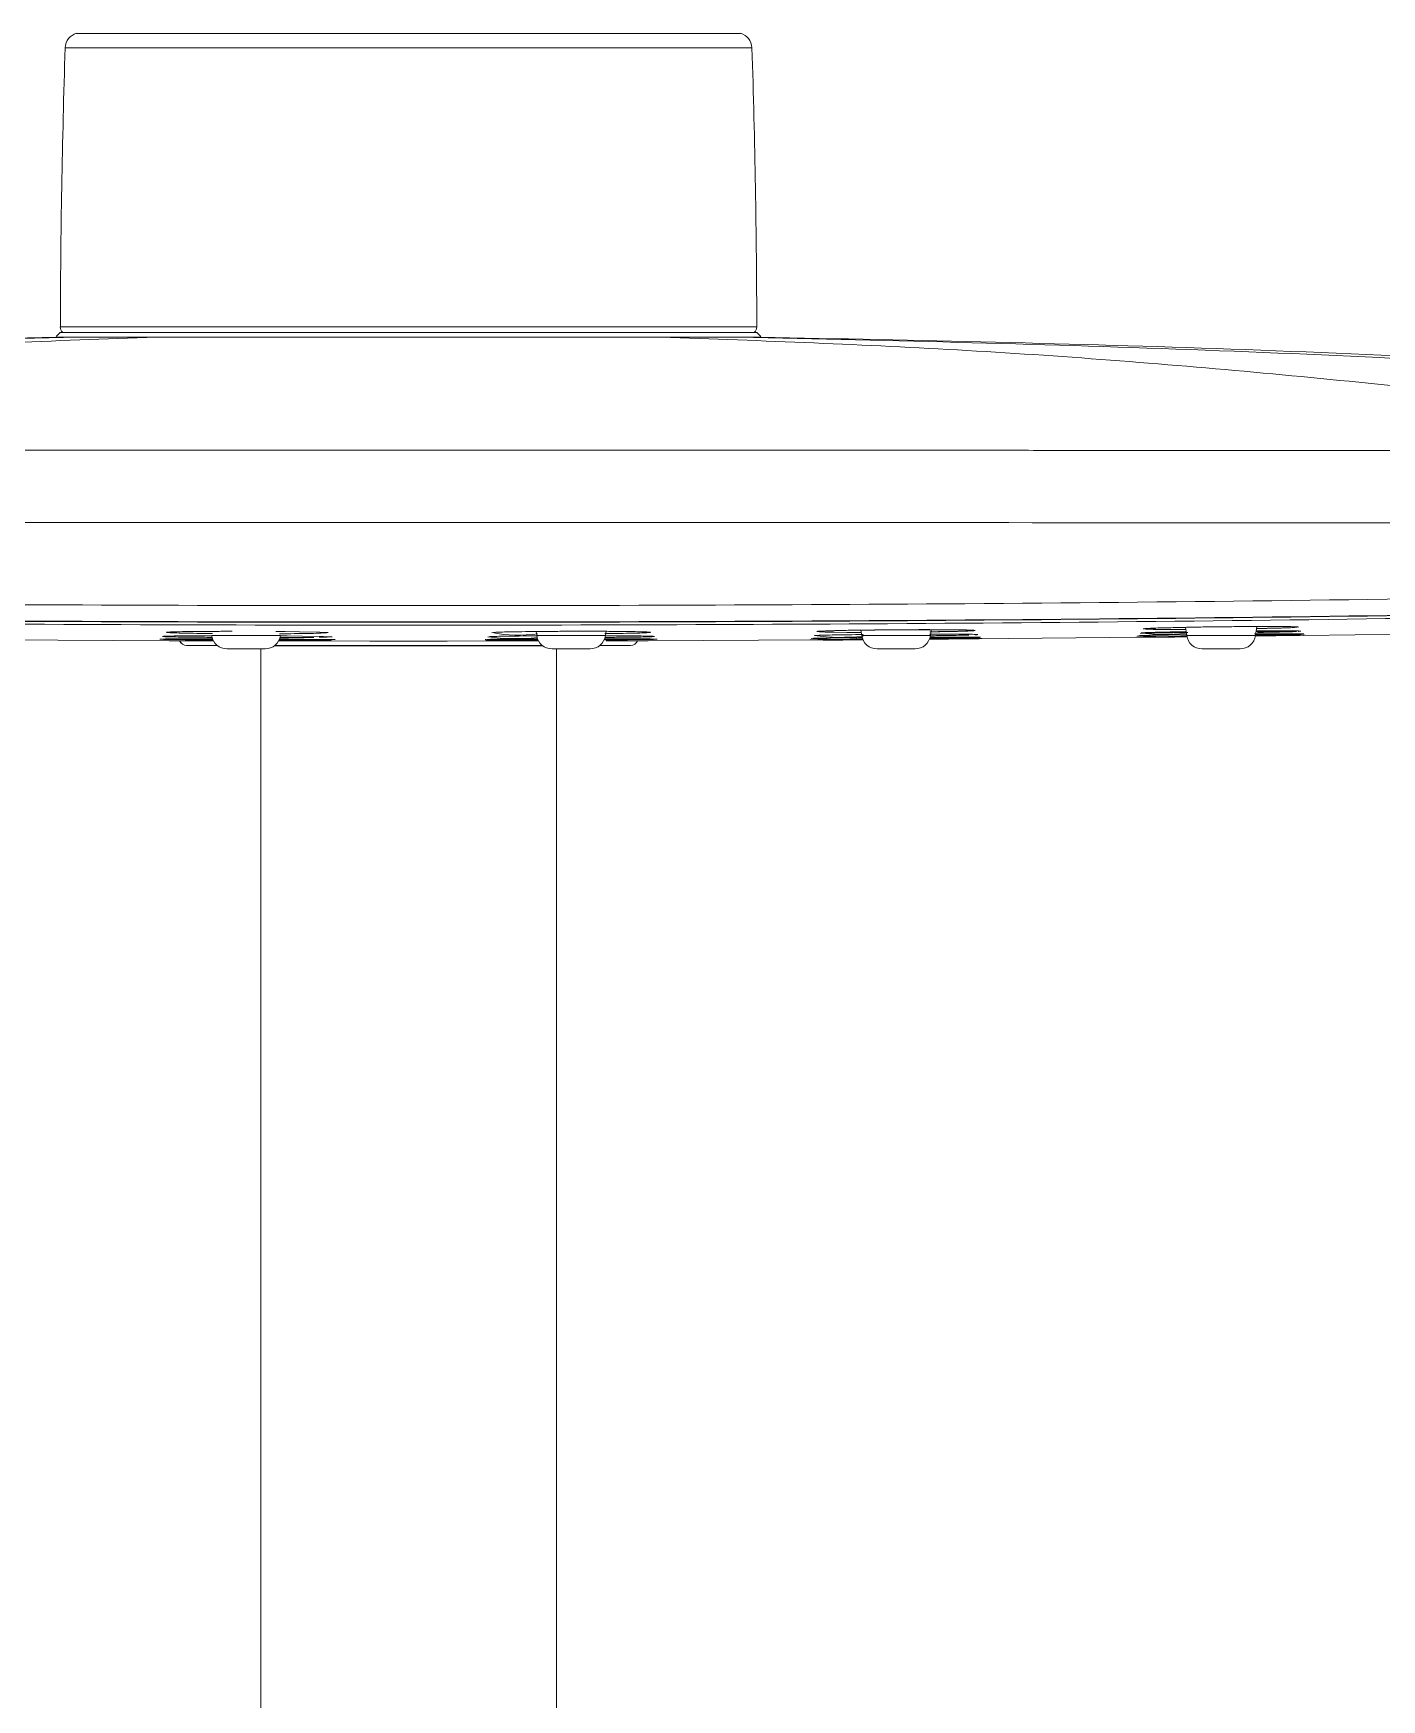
# Model space of a CAD drawing. Extents: x 3627 to 4221, y 1255 to 1675.
# Drawn here: x 3812.33 to 3829.76, y 1604.43 to 1625.95 of the extents above; entities that cross this region are included whole.
import ezdxf

# ---------------------------------------------------------------- set-up
doc = ezdxf.new("R2010")
doc.units = 0
doc.header["$LTSCALE"] = 7
doc.header["$MEASUREMENT"] = 0
doc.layers.get('0').update_dxf_attribs({"color": 2, "linetype": 'CONTINUOUS'})

msp = doc.modelspace()

# ---------------------------------------------------------------- linework, layer by layer
at = {"color": 8, "linetype": 'Continuous', "lineweight": 15}
for p, q in [((3817.181, 1625.952), (3812.891, 1625.952)), ((3821.472, 1625.952), (3817.181, 1625.952)), ((3817.181, 1625.766), (3812.744, 1625.766)), ((3821.618, 1625.766), (3817.181, 1625.766)), ((3812.681, 1622.16), (3817.181, 1622.16)), ((3817.181, 1622.16), (3821.681, 1622.16)), ((3814.086, 1618.105), (3814.086, 1618.106)), ((3814.313, 1618.045), (3814.313, 1618.044)), ((3814.637, 1618.172), (3815.526, 1618.172)), ((3818.837, 1618.172), (3819.725, 1618.172)), ((3820.049, 1618.044), (3820.049, 1618.045)), ((3820.276, 1618.106), (3820.276, 1618.105)), ((3823.037, 1618.172), (3823.925, 1618.172)), ((3827.237, 1618.172), (3828.125, 1618.172))]:
    msp.add_line(p, q, dxfattribs=at)
at = {"color": 7, "linetype": 'Continuous', "lineweight": 15}
for p, q in [((3812.681, 1622.089), (3812.628, 1622.036)), ((3812.681, 1622.089), (3817.181, 1622.089)), ((3817.181, 1622.089), (3821.681, 1622.089)), ((3821.735, 1622.036), (3821.681, 1622.089)), ((3818.83, 1618.225), (3818.837, 1618.172)), ((3819.725, 1618.172), (3819.733, 1618.227)), ((3823.027, 1618.241), (3823.037, 1618.172)), ((3823.925, 1618.172), (3823.936, 1618.248)), ((3826.687, 1618.258), (3826.673, 1618.258)), ((3827.222, 1618.278), (3827.237, 1618.172)), ((3828.125, 1618.172), (3828.142, 1618.289)), ((3811.928, 1618.115), (3814.086, 1618.105)), ((3814.313, 1618.044), (3814.711, 1618.043)), ((3814.835, 1618), (3815.327, 1618)), ((3815.271, 1618), (3815.271, 1548.359)), ((3816.097, 1618.152), (3816.026, 1618.15)), ((3819.035, 1618), (3819.527, 1618)), ((3819.091, 1548.359), (3819.091, 1618)), ((3819.652, 1618.043), (3820.049, 1618.044)), ((3820.276, 1618.105), (3822.419, 1618.115)), ((3822.455, 1618.167), (3822.451, 1618.168)), ((3823.235, 1618), (3823.727, 1618)), ((3824.063, 1618.126), (3826.676, 1618.15)), ((3827.435, 1618), (3827.927, 1618))]:
    msp.add_line(p, q, dxfattribs=at)
at = {"color": 7, "linetype": 'Continuous', "lineweight": 15, "flags": 128}
for points in [[(3815.465, 1618.225), (3815.585, 1618.224), (3815.77, 1618.222), (3816.033, 1618.216), (3816.138, 1618.211), (3816.14, 1618.211), (3816.141, 1618.211), (3816.141, 1618.211), (3816.141, 1618.211), (3816.141, 1618.211), (3816.141, 1618.211), (3816.141, 1618.211), (3816.141, 1618.211), (3816.141, 1618.211), (3816.141, 1618.211), (3816.141, 1618.211), (3816.141, 1618.211), (3816.141, 1618.211), (3816.141, 1618.211), (3816.141, 1618.211), (3816.141, 1618.211), (3816.141, 1618.211), (3816.141, 1618.211), (3816.141, 1618.211), (3816.141, 1618.211), (3816.141, 1618.211), (3816.141, 1618.211), (3816.141, 1618.211), (3816.141, 1618.211), (3816.141, 1618.211), (3816.139, 1618.211), (3816.139, 1618.211), (3816.138, 1618.211), (3816.137, 1618.21), (3816.121, 1618.209), (3816.047, 1618.204)], [(3823.031, 1618.214), (3822.844, 1618.214), (3822.686, 1618.216), (3822.567, 1618.218), (3822.492, 1618.22), (3822.465, 1618.224), (3822.487, 1618.227), (3822.557, 1618.231), (3822.672, 1618.235), (3822.825, 1618.238), (3823.208, 1618.244), (3823.487, 1618.247), (3823.495, 1618.247), (3823.498, 1618.247), (3823.499, 1618.247), (3823.499, 1618.247), (3823.499, 1618.247), (3823.499, 1618.247), (3823.499, 1618.247), (3823.499, 1618.247), (3823.499, 1618.247), (3823.499, 1618.247), (3823.499, 1618.247), (3823.499, 1618.247), (3823.499, 1618.247), (3823.499, 1618.247), (3823.499, 1618.247), (3823.499, 1618.247), (3823.499, 1618.247), (3823.499, 1618.247), (3823.499, 1618.247), (3823.499, 1618.247), (3823.499, 1618.247), (3823.499, 1618.247), (3823.499, 1618.247), (3823.499, 1618.247), (3823.499, 1618.247), (3823.499, 1618.247), (3823.499, 1618.247), (3823.499, 1618.247), (3823.499, 1618.247), (3823.499, 1618.247), (3823.501, 1618.247), (3823.517, 1618.247), (3823.517, 1618.247), (3823.52, 1618.247), (3823.528, 1618.247), (3823.619, 1618.248), (3823.939, 1618.248), (3823.939, 1618.248)], [(3826.687, 1618.257), (3826.68, 1618.258), (3826.702, 1618.262), (3826.77, 1618.266), (3826.882, 1618.27), (3827.033, 1618.274), (3827.215, 1618.278), (3827.626, 1618.285), (3827.906, 1618.288), (3827.915, 1618.288), (3827.917, 1618.288), (3827.919, 1618.288), (3827.919, 1618.288), (3827.919, 1618.288), (3827.919, 1618.288), (3827.919, 1618.288), (3827.919, 1618.288), (3827.919, 1618.288), (3827.919, 1618.288), (3827.919, 1618.288), (3827.919, 1618.288), (3827.919, 1618.288), (3827.919, 1618.288), (3827.919, 1618.288), (3827.919, 1618.288), (3827.919, 1618.288), (3827.919, 1618.288), (3827.919, 1618.288), (3827.919, 1618.288), (3827.919, 1618.288), (3827.919, 1618.288), (3827.919, 1618.288), (3827.919, 1618.288), (3827.919, 1618.288), (3827.919, 1618.288), (3827.919, 1618.288), (3827.919, 1618.288), (3827.92, 1618.288), (3827.934, 1618.288), (3827.972, 1618.289), (3827.997, 1618.289), (3827.997, 1618.289), (3827.999, 1618.289), (3828.004, 1618.289), (3828.025, 1618.289), (3828.306, 1618.289)], [(3828.746, 1618.174), (3830.082, 1618.192), (3831.026, 1618.206)], [(3818.911, 1618.043), (3818.681, 1618.043), (3818.181, 1618.042), (3817.681, 1618.042), (3817.181, 1618.042), (3816.682, 1618.042), (3816.182, 1618.042), (3815.682, 1618.043), (3815.452, 1618.043)], [(3815.503, 1618.104), (3815.684, 1618.103), (3816.183, 1618.103), (3816.682, 1618.102), (3817.181, 1618.102), (3817.681, 1618.102), (3818.18, 1618.103), (3818.679, 1618.103), (3818.86, 1618.104)], [(3815.514, 1618.129), (3815.631, 1618.128), (3815.832, 1618.127), (3816.116, 1618.123), (3816.229, 1618.121), (3816.232, 1618.121), (3816.233, 1618.121), (3816.233, 1618.121), (3816.233, 1618.121), (3816.233, 1618.121), (3816.233, 1618.121), (3816.233, 1618.121), (3816.233, 1618.121), (3816.233, 1618.121), (3816.233, 1618.121), (3816.233, 1618.121), (3816.233, 1618.121), (3816.233, 1618.121), (3816.233, 1618.121), (3816.233, 1618.121), (3816.233, 1618.121), (3816.233, 1618.121), (3816.233, 1618.121), (3816.233, 1618.121), (3816.233, 1618.121), (3816.233, 1618.121), (3816.233, 1618.121), (3816.233, 1618.121), (3816.233, 1618.121), (3816.233, 1618.121), (3816.233, 1618.121), (3816.233, 1618.121), (3816.233, 1618.121), (3816.233, 1618.121), (3816.233, 1618.121), (3816.233, 1618.121), (3816.233, 1618.121), (3816.233, 1618.121), (3816.233, 1618.121), (3816.233, 1618.121), (3816.233, 1618.121), (3816.233, 1618.121), (3816.233, 1618.121), (3816.233, 1618.121), (3816.233, 1618.121), (3816.233, 1618.121), (3816.233, 1618.121), (3816.233, 1618.121), (3816.233, 1618.121), (3816.233, 1618.121), (3816.233, 1618.121), (3816.233, 1618.121), (3816.233, 1618.121), (3816.233, 1618.121), (3816.233, 1618.121), (3816.233, 1618.121), (3816.233, 1618.121), (3816.233, 1618.121), (3816.233, 1618.121), (3816.233, 1618.121), (3816.233, 1618.121), (3816.233, 1618.121), (3816.233, 1618.121), (3816.233, 1618.121), (3816.233, 1618.121), (3816.233, 1618.121), (3816.233, 1618.121), (3816.233, 1618.121), (3816.233, 1618.121), (3816.233, 1618.121), (3816.233, 1618.121), (3816.233, 1618.121), (3816.233, 1618.121), (3816.233, 1618.121), (3816.233, 1618.121), (3816.233, 1618.121), (3816.233, 1618.121), (3816.233, 1618.121), (3816.233, 1618.121), (3816.233, 1618.121), (3816.233, 1618.121), (3816.233, 1618.121), (3816.233, 1618.121), (3816.233, 1618.121), (3816.233, 1618.121), (3816.233, 1618.121), (3816.233, 1618.121), (3816.233, 1618.121), (3816.233, 1618.121), (3816.233, 1618.121), (3816.233, 1618.121), (3816.233, 1618.121), (3816.233, 1618.121), (3816.233, 1618.121), (3816.233, 1618.121), (3816.233, 1618.121), (3816.233, 1618.121), (3816.233, 1618.121), (3816.233, 1618.121), (3816.233, 1618.121), (3816.233, 1618.121), (3816.233, 1618.121), (3816.233, 1618.121), (3816.233, 1618.121), (3816.233, 1618.121), (3816.233, 1618.121), (3816.233, 1618.121), (3816.233, 1618.121), (3816.233, 1618.121), (3816.233, 1618.121), (3816.233, 1618.121), (3816.233, 1618.121), (3816.233, 1618.121), (3816.233, 1618.121), (3816.233, 1618.121), (3816.233, 1618.121), (3816.233, 1618.121), (3816.233, 1618.121), (3816.233, 1618.121), (3816.232, 1618.121), (3816.23, 1618.121), (3816.222, 1618.121), (3816.217, 1618.12), (3816.211, 1618.12), (3816.203, 1618.12), (3816.195, 1618.12), (3816.186, 1618.119), (3816.176, 1618.119), (3816.165, 1618.119), (3816.154, 1618.119), (3816.143, 1618.118), (3816.14, 1618.118), (3816.136, 1618.118), (3816.129, 1618.118)], [(3815.521, 1618.168), (3815.612, 1618.168), (3815.807, 1618.166), (3816.082, 1618.161), (3816.193, 1618.157), (3816.195, 1618.157), (3816.196, 1618.157), (3816.196, 1618.157), (3816.196, 1618.157), (3816.196, 1618.157), (3816.196, 1618.157), (3816.196, 1618.157), (3816.196, 1618.157), (3816.196, 1618.157), (3816.196, 1618.157), (3816.196, 1618.157), (3816.196, 1618.157), (3816.196, 1618.157), (3816.196, 1618.157), (3816.196, 1618.157), (3816.196, 1618.157), (3816.196, 1618.157), (3816.196, 1618.157), (3816.196, 1618.157), (3816.196, 1618.157), (3816.196, 1618.157), (3816.196, 1618.157), (3816.196, 1618.157), (3816.196, 1618.157), (3816.196, 1618.157), (3816.196, 1618.157), (3816.196, 1618.157), (3816.196, 1618.157), (3816.196, 1618.157), (3816.196, 1618.157), (3816.196, 1618.157), (3816.196, 1618.157), (3816.196, 1618.157), (3816.196, 1618.157), (3816.196, 1618.157), (3816.196, 1618.157), (3816.196, 1618.157), (3816.196, 1618.157), (3816.196, 1618.157), (3816.196, 1618.157), (3816.196, 1618.157), (3816.196, 1618.157), (3816.196, 1618.157), (3816.196, 1618.157), (3816.196, 1618.157), (3816.196, 1618.157), (3816.196, 1618.157), (3816.196, 1618.157), (3816.196, 1618.157), (3816.196, 1618.157), (3816.196, 1618.157), (3816.196, 1618.157), (3816.196, 1618.157), (3816.196, 1618.157), (3816.196, 1618.157), (3816.196, 1618.157), (3816.196, 1618.157), (3816.196, 1618.157), (3816.196, 1618.157), (3816.196, 1618.157), (3816.196, 1618.157), (3816.196, 1618.157), (3816.196, 1618.157), (3816.196, 1618.157), (3816.196, 1618.157), (3816.196, 1618.157), (3816.196, 1618.157), (3816.196, 1618.157), (3816.196, 1618.157), (3816.196, 1618.157), (3816.196, 1618.157), (3816.196, 1618.157), (3816.196, 1618.157), (3816.196, 1618.157), (3816.196, 1618.157), (3816.196, 1618.157), (3816.196, 1618.157), (3816.196, 1618.157), (3816.196, 1618.157), (3816.196, 1618.157), (3816.196, 1618.157), (3816.196, 1618.157), (3816.196, 1618.157), (3816.196, 1618.157), (3816.196, 1618.157), (3816.196, 1618.157), (3816.196, 1618.157), (3816.196, 1618.157), (3816.196, 1618.157), (3816.196, 1618.157), (3816.196, 1618.157), (3816.196, 1618.157), (3816.196, 1618.157), (3816.196, 1618.157), (3816.196, 1618.157), (3816.196, 1618.157), (3816.196, 1618.157), (3816.196, 1618.157), (3816.196, 1618.157), (3816.196, 1618.157), (3816.196, 1618.157), (3816.196, 1618.157), (3816.196, 1618.157), (3816.196, 1618.157), (3816.196, 1618.157), (3816.196, 1618.157), (3816.196, 1618.157), (3816.196, 1618.157), (3816.196, 1618.157), (3816.196, 1618.157), (3816.196, 1618.157), (3816.196, 1618.157), (3816.196, 1618.157), (3816.196, 1618.157), (3816.196, 1618.157), (3816.196, 1618.157), (3816.196, 1618.157), (3816.196, 1618.157), (3816.195, 1618.157), (3816.193, 1618.157), (3816.19, 1618.157), (3816.186, 1618.156), (3816.181, 1618.156), (3816.175, 1618.156), (3816.168, 1618.155), (3816.16, 1618.155), (3816.151, 1618.154), (3816.142, 1618.154), (3816.131, 1618.153), (3816.123, 1618.153), (3816.097, 1618.152)], [(3818.854, 1618.115), (3818.797, 1618.115), (3818.415, 1618.116), (3818.222, 1618.117), (3818.217, 1618.117), (3818.215, 1618.117), (3818.214, 1618.117), (3818.214, 1618.117), (3818.214, 1618.117), (3818.214, 1618.117), (3818.214, 1618.117), (3818.214, 1618.117), (3818.214, 1618.117), (3818.214, 1618.117), (3818.214, 1618.117), (3818.214, 1618.117), (3818.214, 1618.117), (3818.214, 1618.117), (3818.214, 1618.117), (3818.214, 1618.117), (3818.214, 1618.117), (3818.214, 1618.117), (3818.214, 1618.117), (3818.214, 1618.117), (3818.214, 1618.117), (3818.214, 1618.117), (3818.214, 1618.117), (3818.214, 1618.117), (3818.214, 1618.117), (3818.214, 1618.117), (3818.214, 1618.117), (3818.214, 1618.117), (3818.214, 1618.117), (3818.214, 1618.117), (3818.214, 1618.117), (3818.214, 1618.117), (3818.214, 1618.117), (3818.214, 1618.117), (3818.214, 1618.117), (3818.214, 1618.117), (3818.214, 1618.117), (3818.214, 1618.117), (3818.214, 1618.117), (3818.214, 1618.117), (3818.214, 1618.117), (3818.214, 1618.117), (3818.214, 1618.117), (3818.214, 1618.117), (3818.214, 1618.117), (3818.214, 1618.117), (3818.214, 1618.117), (3818.214, 1618.117), (3818.214, 1618.117), (3818.214, 1618.117), (3818.214, 1618.117), (3818.214, 1618.117), (3818.214, 1618.117), (3818.214, 1618.117), (3818.214, 1618.117), (3818.214, 1618.117), (3818.214, 1618.117), (3818.214, 1618.117), (3818.214, 1618.117), (3818.214, 1618.117), (3818.214, 1618.117), (3818.214, 1618.117), (3818.214, 1618.117), (3818.214, 1618.117), (3818.214, 1618.117), (3818.214, 1618.117), (3818.214, 1618.117), (3818.214, 1618.117), (3818.214, 1618.117), (3818.214, 1618.117), (3818.214, 1618.117), (3818.214, 1618.117), (3818.214, 1618.117), (3818.214, 1618.117), (3818.214, 1618.117), (3818.214, 1618.117), (3818.214, 1618.117), (3818.214, 1618.117), (3818.214, 1618.117), (3818.214, 1618.117), (3818.214, 1618.117), (3818.214, 1618.117), (3818.214, 1618.117), (3818.214, 1618.117), (3818.214, 1618.117), (3818.214, 1618.117), (3818.214, 1618.117), (3818.214, 1618.117), (3818.214, 1618.117), (3818.214, 1618.117), (3818.214, 1618.117), (3818.214, 1618.117), (3818.214, 1618.117), (3818.214, 1618.117), (3818.214, 1618.117), (3818.214, 1618.117), (3818.214, 1618.117), (3818.214, 1618.117), (3818.214, 1618.117), (3818.214, 1618.117), (3818.214, 1618.117), (3818.214, 1618.117), (3818.214, 1618.117), (3818.214, 1618.117), (3818.214, 1618.117), (3818.214, 1618.117), (3818.214, 1618.117), (3818.214, 1618.117), (3818.214, 1618.117), (3818.214, 1618.117), (3818.214, 1618.117), (3818.214, 1618.117), (3818.214, 1618.117), (3818.214, 1618.117), (3818.213, 1618.117), (3818.211, 1618.118), (3818.205, 1618.118), (3818.201, 1618.118), (3818.197, 1618.118), (3818.192, 1618.119), (3818.188, 1618.119), (3818.184, 1618.119), (3818.18, 1618.119), (3818.176, 1618.12), (3818.173, 1618.12), (3818.172, 1618.12), (3818.171, 1618.12), (3818.171, 1618.121), (3818.171, 1618.121)], [(3826.807, 1618.151), (3826.814, 1618.151), (3827.24, 1618.156)]]:
    msp.add_lwpolyline(points, dxfattribs=at)
at = {"color": 7, "linetype": 'Continuous', "lineweight": 15}
for centre, radius, start, end in [((3812.944, 1625.76), 0.2, 105.4216, 178.142), ((3821.418, 1625.76), 0.2, 1.858, 74.5784), ((3933.165, 1621.86), 120.484, 178.14195, 179.85734), ((3701.198, 1621.86), 120.484, 0.14266, 1.85805), ((3812.781, 1622.16), 0.1, 180, 224.6593), ((3821.581, 1622.16), 0.1, 315.3407, 0), ((3818.596, 1619.928), 1.751, 258.9057, 278.3768), ((3826.946, 1620.734), 2.548, 262.978, 276.1975), ((3814.314, 1618.144), 0.1, 202.8748, 269.8342), ((3814.835, 1618.2), 0.2, 187.9696, 270), ((3815.327, 1618.2), 0.2, 270, 352.0304), ((3817.181, 2518.981), 900.942, 269.88987, 270.11013), ((3818.568, 1620.791), 2.659, 262.1716, 276.012), ((3819.035, 1618.2), 0.2, 187.9696, 270), ((3819.527, 1618.2), 0.2, 270, 352.0304), ((3820.049, 1618.144), 0.1, 270.1658, 337.9008), ((3822.655, 1633.815), 15.701, 268.9485, 271.4501), ((3822.735, 1622.846), 4.723, 265.7544, 273.8221), ((3822.767, 1620.83), 2.681, 262.5768, 276.1609), ((3823.235, 1618.2), 0.2, 187.9696, 270), ((3823.727, 1618.2), 0.2, 270, 352.0304), ((3826.791, 1633.197), 15.047, 269.2028, 271.7253), ((3826.916, 1622.85), 4.692, 266.1274, 273.9663), ((3827.435, 1618.2), 0.2, 187.9696, 270), ((3827.927, 1618.2), 0.2, 270, 352.0304)]:
    msp.add_arc(centre, radius, start, end, dxfattribs=at)
at = {"color": 8, "linetype": 'Continuous', "lineweight": 15}
for centre, radius, start, end in [((3814.314, 1618.145), 0.0999, 203.1482, 269.8385), ((3820.049, 1618.145), 0.1, 270.1685, 336.7524)]:
    msp.add_arc(centre, radius, start, end, dxfattribs=at)
at = {"color": 7, "linetype": 'Continuous', "lineweight": 15}
for points, knots in [([(3812.635, 1622.027), (3810.608, 1621.986), (3806.508, 1621.903), (3800.342, 1621.587), (3794.202, 1621.147), (3790.141, 1620.73), (3788.143, 1620.524)], [0, 0, 0, 0, 0.2477802, 0.5011084, 0.7544755, 1, 1, 1, 1]), ([(3812.91, 1622.028), (3810.903, 1621.982), (3806.888, 1621.89), (3800.871, 1621.572), (3794.861, 1621.135), (3790.864, 1620.725), (3788.865, 1620.52)], [0, 0, 0, 0, 0.25, 0.5, 0.75, 1, 1, 1, 1]), ([(3813.921, 1622.028), (3812.602, 1621.98), (3809.964, 1621.883), (3806.012, 1621.571), (3802.066, 1621.147), (3799.442, 1620.754), (3798.131, 1620.557)], [0, 0, 0, 0, 0.25, 0.5, 0.75, 1, 1, 1, 1]), ([(3812.635, 1622.029), (3812.635, 1622.029), (3812.632, 1622.029), (3812.745, 1622.028), (3812.87, 1622.028), (3812.91, 1622.028)], [0, 0, 0, 0, 0.292936, 0.770288, 1, 1, 1, 1]), ([(3812.91, 1622.028), (3812.998, 1622.028), (3813.165, 1622.028), (3813.509, 1622.028), (3813.783, 1622.028), (3813.921, 1622.028)], [0, 0, 0, 0, 0.353373, 0.673758, 1, 1, 1, 1]), ([(3820.442, 1622.028), (3820.277, 1622.028), (3819.947, 1622.028), (3819.347, 1622.028), (3818.669, 1622.028), (3817.92, 1622.028), (3817.15, 1622.028), (3816.381, 1622.028), (3815.636, 1622.028), (3814.971, 1622.028), (3814.393, 1622.028), (3814.078, 1622.028), (3813.921, 1622.028)], [0, 0, 0, 0, 0.093315, 0.18663, 0.292521, 0.398412, 0.50427, 0.610128, 0.71595, 0.821772, 0.910886, 1, 1, 1, 1]), ([(3820.442, 1622.028), (3821.761, 1621.98), (3824.398, 1621.883), (3828.35, 1621.571), (3832.297, 1621.147), (3834.92, 1620.754), (3836.232, 1620.557)], [0, 0, 0, 0, 0.25, 0.5, 0.75, 1, 1, 1, 1]), ([(3821.452, 1622.028), (3821.365, 1622.028), (3821.198, 1622.028), (3820.854, 1622.028), (3820.58, 1622.028), (3820.442, 1622.028)], [0, 0, 0, 0, 0.353373, 0.673758, 1, 1, 1, 1]), ([(3821.452, 1622.028), (3821.52, 1622.028), (3821.658, 1622.028), (3821.744, 1622.029), (3821.731, 1622.029), (3821.727, 1622.029)], [0, 0, 0, 0, 0.409951, 0.829085, 1, 1, 1, 1]), ([(3845.498, 1620.52), (3843.499, 1620.725), (3839.502, 1621.135), (3833.491, 1621.572), (3827.475, 1621.89), (3823.46, 1621.982), (3821.452, 1622.028)], [0, 0, 0, 0, 0.25, 0.5, 0.75, 1, 1, 1, 1]), ([(3846.22, 1620.524), (3844.222, 1620.73), (3840.161, 1621.147), (3834.02, 1621.587), (3827.854, 1621.903), (3823.755, 1621.986), (3821.727, 1622.027)], [0, 0, 0, 0, 0.245525, 0.498892, 0.75222, 1, 1, 1, 1]), ([(3836.232, 1620.557), (3835.624, 1620.557), (3834.326, 1620.559), (3832.254, 1620.56), (3830.511, 1620.562), (3829.17, 1620.563), (3828.305, 1620.563), (3827.393, 1620.564), (3826.396, 1620.565), (3825.345, 1620.565), (3824.288, 1620.566), (3823.133, 1620.566), (3821.913, 1620.567), (3820.659, 1620.567), (3819.567, 1620.568), (3818.637, 1620.568), (3817.869, 1620.568), (3817.135, 1620.568), (3816.346, 1620.568), (3815.297, 1620.568), (3814.006, 1620.568), (3812.455, 1620.567), (3810.739, 1620.566), (3808.862, 1620.566), (3806.906, 1620.564), (3804.886, 1620.563), (3802.937, 1620.561), (3801.114, 1620.56), (3799.539, 1620.558), (3798.573, 1620.557), (3798.131, 1620.557)], [0, 0, 0, 0, 0.047892, 0.102295, 0.16321, 0.185188, 0.207905, 0.231359, 0.256927, 0.286406, 0.314145, 0.340145, 0.377287, 0.410182, 0.43883, 0.463231, 0.483385, 0.49929, 0.520974, 0.545454, 0.581861, 0.62257, 0.667581, 0.716896, 0.770329, 0.821578, 0.875956, 0.92382, 0.965168, 1, 1, 1, 1]), ([(3836.273, 1619.621), (3833.093, 1619.624), (3826.732, 1619.631), (3817.181, 1619.634), (3807.631, 1619.631), (3801.27, 1619.624), (3798.089, 1619.621)], [0, 0, 0, 0, 0.25, 0.5, 0.75, 1, 1, 1, 1]), ([(3837.019, 1618.765), (3834.374, 1618.716), (3829.086, 1618.618), (3821.149, 1618.556), (3813.213, 1618.556), (3805.276, 1618.619), (3799.989, 1618.716), (3797.344, 1618.765)], [0, 0, 0, 0, 0.2001342, 0.4000874, 0.5999125, 0.7998657, 1, 1, 1, 1]), ([(3837.013, 1618.554), (3834.371, 1618.506), (3829.086, 1618.408), (3821.15, 1618.345), (3813.213, 1618.345), (3805.276, 1618.408), (3799.992, 1618.506), (3797.35, 1618.554)], [0, 0, 0, 0, 0.199978, 0.399971, 0.600025, 0.800016, 1, 1, 1, 1]), ([(3837, 1618.55), (3834.36, 1618.501), (3829.079, 1618.404), (3821.148, 1618.341), (3813.215, 1618.341), (3805.284, 1618.404), (3800.003, 1618.501), (3797.362, 1618.55)], [0, 0, 0, 0, 0.19998, 0.399972, 0.600032, 0.800026, 1, 1, 1, 1]), ([(3797.378, 1618.513), (3800.018, 1618.464), (3805.296, 1618.367), (3813.22, 1618.304), (3821.143, 1618.304), (3829.067, 1618.367), (3834.345, 1618.464), (3836.985, 1618.513)], [0, 0, 0, 0, 0.200089, 0.400044, 0.599956, 0.799911, 1, 1, 1, 1]), ([(3814.648, 1618.198), (3814.61, 1618.198), (3814.503, 1618.199), (3814.354, 1618.202), (3814.209, 1618.205), (3814.109, 1618.208), (3814.055, 1618.212), (3814.05, 1618.215), (3814.096, 1618.219), (3814.191, 1618.222), (3814.328, 1618.224), (3814.502, 1618.226), (3814.697, 1618.227), (3814.837, 1618.227), (3814.902, 1618.228)], [0, 0, 0, 0, 0.04785, 0.135197, 0.222072, 0.309863, 0.397455, 0.484902, 0.572184, 0.659562, 0.747182, 0.835226, 0.923052, 1, 1, 1, 1]), ([(3816.047, 1618.204), (3816.009, 1618.202), (3815.925, 1618.199), (3815.703, 1618.197), (3815.549, 1618.196), (3815.513, 1618.196)], [0, 0, 0, 0, 0.382176, 0.859712, 1, 1, 1, 1]), ([(3815.948, 1618.201), (3815.937, 1618.201), (3815.907, 1618.2), (3815.852, 1618.2), (3815.809, 1618.199), (3815.79, 1618.2), (3815.787, 1618.201), (3815.786, 1618.201), (3815.785, 1618.201), (3815.784, 1618.201), (3815.784, 1618.201), (3815.784, 1618.201), (3815.784, 1618.201), (3815.784, 1618.202)], [0, 0, 0, 0, 0.253258, 0.715946, 0.9476, 0.973401, 0.982031, 0.988177, 0.990539, 0.99264, 0.994696, 0.99697, 1, 1, 1, 1]), ([(3818.277, 1618.212), (3818.283, 1618.213), (3818.303, 1618.216), (3818.477, 1618.22), (3818.686, 1618.223), (3818.888, 1618.225), (3819.107, 1618.227), (3819.335, 1618.228), (3819.56, 1618.228), (3819.773, 1618.227), (3819.962, 1618.225), (3820.116, 1618.223), (3820.23, 1618.22), (3820.299, 1618.217), (3820.316, 1618.213), (3820.283, 1618.21), (3820.204, 1618.206), (3820.079, 1618.203), (3819.916, 1618.2), (3819.785, 1618.199), (3819.719, 1618.198)], [0, 0, 0, 0, 0.046684, 0.1394077, 0.1932608, 0.2471757, 0.3009294, 0.3546676, 0.4084576, 0.4624117, 0.5166265, 0.5706587, 0.624505, 0.6782403, 0.7320091, 0.7859072, 0.8397924, 0.8935214, 0.9472369, 1, 1, 1, 1]), ([(3822.467, 1618.224), (3822.467, 1618.224), (3822.467, 1618.224), (3822.466, 1618.224), (3822.465, 1618.224), (3822.465, 1618.224), (3822.465, 1618.224), (3822.464, 1618.224), (3822.464, 1618.224), (3822.462, 1618.224), (3822.461, 1618.224), (3822.458, 1618.224), (3822.454, 1618.225), (3822.47, 1618.228), (3822.547, 1618.232), (3822.695, 1618.236), (3822.892, 1618.241), (3823.165, 1618.244), (3823.392, 1618.247), (3823.51, 1618.247), (3823.521, 1618.247)], [0, 0, 0, 0, 0.000994, 0.001451, 0.001828, 0.00216, 0.002324, 0.002497, 0.00289, 0.003387, 0.006747, 0.012829, 0.03484, 0.128622, 0.308283, 0.438344, 0.598332, 0.783201, 0.979689, 1, 1, 1, 1]), ([(3823.521, 1618.247), (3823.619, 1618.248), (3823.819, 1618.249), (3824.084, 1618.248), (3824.291, 1618.247), (3824.426, 1618.244), (3824.494, 1618.241), (3824.515, 1618.237), (3824.46, 1618.233), (3824.326, 1618.228), (3824.209, 1618.225), (3824.138, 1618.224), (3824.117, 1618.223)], [0, 0, 0, 0, 0.11778, 0.242615, 0.358231, 0.46343, 0.558661, 0.644119, 0.785927, 0.893147, 0.968951, 1, 1, 1, 1]), ([(3823.939, 1618.248), (3824.03, 1618.248), (3824.234, 1618.248), (3824.393, 1618.244), (3824.475, 1618.241), (3824.492, 1618.237), (3824.46, 1618.234), (3824.379, 1618.23), (3824.254, 1618.226), (3824.1, 1618.223), (3823.976, 1618.221), (3823.918, 1618.22)], [0, 0, 0, 0, 0.137924, 0.310199, 0.410257, 0.510462, 0.610387, 0.710303, 0.810276, 0.910552, 1, 1, 1, 1]), ([(3824.117, 1618.223), (3824.106, 1618.223), (3824.087, 1618.223), (3824.06, 1618.223), (3824.042, 1618.223), (3824.034, 1618.223), (3824.032, 1618.223), (3824.031, 1618.223), (3824.031, 1618.223), (3824.031, 1618.223), (3824.031, 1618.223), (3824.031, 1618.223)], [0, 0, 0, 0, 0.393686, 0.730925, 0.924099, 0.9712, 0.97857, 0.984573, 0.98972, 0.994672, 1, 1, 1, 1]), ([(3826.65, 1618.207), (3826.656, 1618.208), (3826.675, 1618.21), (3826.855, 1618.215), (3827.052, 1618.219), (3827.176, 1618.221), (3827.23, 1618.222)], [0, 0, 0, 0, 0.215007, 0.600129, 0.823756, 1, 1, 1, 1]), ([(3826.665, 1618.202), (3826.666, 1618.202), (3826.668, 1618.202), (3826.692, 1618.203), (3826.765, 1618.204), (3826.92, 1618.207), (3827.076, 1618.21), (3827.204, 1618.212), (3827.251, 1618.212)], [0, 0, 0, 0, 0.048765, 0.135603, 0.422088, 0.622086, 0.859123, 1, 1, 1, 1]), ([(3826.677, 1618.259), (3826.68, 1618.26), (3826.687, 1618.263), (3826.782, 1618.268), (3826.932, 1618.272), (3827.117, 1618.277), (3827.372, 1618.282), (3827.653, 1618.286), (3827.831, 1618.287), (3827.905, 1618.288)], [0, 0, 0, 0, 0.116226, 0.291354, 0.402445, 0.536047, 0.695689, 0.872641, 1, 1, 1, 1]), ([(3827.226, 1618.251), (3827.166, 1618.251), (3827.042, 1618.251), (3826.892, 1618.251), (3826.771, 1618.253), (3826.728, 1618.254), (3826.706, 1618.255)], [0, 0, 0, 0, 0.23965, 0.492577, 0.74577, 1, 1, 1, 1]), ([(3826.833, 1618.259), (3826.833, 1618.259), (3826.833, 1618.259), (3826.833, 1618.258), (3826.832, 1618.258), (3826.832, 1618.258), (3826.831, 1618.257), (3826.831, 1618.257), (3826.83, 1618.257), (3826.828, 1618.257), (3826.823, 1618.256), (3826.808, 1618.255), (3826.778, 1618.254), (3826.757, 1618.254), (3826.744, 1618.254)], [0, 0, 0, 0, 0.002952, 0.02185, 0.028462, 0.031359, 0.034118, 0.036935, 0.039985, 0.047274, 0.068635, 0.145097, 0.454141, 1, 1, 1, 1]), ([(3827.905, 1618.288), (3827.935, 1618.288), (3828.064, 1618.29), (3828.258, 1618.29), (3828.456, 1618.289), (3828.589, 1618.288), (3828.655, 1618.285), (3828.687, 1618.283), (3828.676, 1618.282), (3828.675, 1618.282)], [0, 0, 0, 0, 0.067927, 0.290747, 0.492662, 0.675121, 0.839706, 0.987585, 1, 1, 1, 1]), ([(3828.134, 1618.233), (3828.144, 1618.233), (3828.225, 1618.233), (3828.358, 1618.234), (3828.517, 1618.234), (3828.633, 1618.233), (3828.704, 1618.231), (3828.719, 1618.229), (3828.707, 1618.227), (3828.679, 1618.226), (3828.677, 1618.226)], [0, 0, 0, 0, 0.022078, 0.18394, 0.345426, 0.50659, 0.667658, 0.828695, 0.989458, 1, 1, 1, 1]), ([(3828.137, 1618.223), (3828.199, 1618.224), (3828.326, 1618.225), (3828.477, 1618.225), (3828.596, 1618.225), (3828.636, 1618.225), (3828.656, 1618.225)], [0, 0, 0, 0, 0.246833, 0.496033, 0.747032, 1, 1, 1, 1]), ([(3828.306, 1618.289), (3828.383, 1618.289), (3828.554, 1618.289), (3828.647, 1618.285), (3828.669, 1618.281), (3828.636, 1618.277), (3828.559, 1618.273), (3828.435, 1618.269), (3828.293, 1618.265), (3828.184, 1618.263), (3828.138, 1618.262)], [0, 0, 0, 0, 0.156346, 0.351619, 0.465033, 0.578615, 0.691889, 0.805155, 0.918484, 1, 1, 1, 1]), ([(3828.602, 1618.222), (3828.562, 1618.221), (3828.484, 1618.219), (3828.326, 1618.215), (3828.204, 1618.213), (3828.15, 1618.212)], [0, 0, 0, 0, 0.356551, 0.712282, 1, 1, 1, 1]), ([(3828.412, 1618.269), (3828.387, 1618.268), (3828.353, 1618.267), (3828.31, 1618.267), (3828.293, 1618.267), (3828.285, 1618.267), (3828.282, 1618.267), (3828.281, 1618.267), (3828.281, 1618.267), (3828.281, 1618.267), (3828.28, 1618.268), (3828.28, 1618.268), (3828.28, 1618.268)], [0, 0, 0, 0, 0.630291, 0.827149, 0.944174, 0.975149, 0.984635, 0.988203, 0.991282, 0.99419, 0.997384, 1, 1, 1, 1]), ([(3828.621, 1618.276), (3828.592, 1618.275), (3828.541, 1618.272), (3828.458, 1618.27), (3828.413, 1618.269), (3828.412, 1618.269)], [0, 0, 0, 0, 0.557057, 0.989584, 1, 1, 1, 1]), ([(3814.654, 1618.117), (3814.597, 1618.117), (3814.465, 1618.118), (3814.289, 1618.119), (3814.133, 1618.121), (3814.025, 1618.123), (3813.966, 1618.125), (3813.961, 1618.126), (3814.012, 1618.128), (3814.115, 1618.129), (3814.265, 1618.13), (3814.445, 1618.131), (3814.585, 1618.131), (3814.65, 1618.131)], [0, 0, 0, 0, 0.0705984, 0.1645979, 0.2581015, 0.3525684, 0.4468338, 0.5409407, 0.6348718, 0.728905, 0.8231969, 0.9179504, 1, 1, 1, 1]), ([(3814.646, 1618.148), (3814.6, 1618.149), (3814.481, 1618.15), (3814.317, 1618.151), (3814.164, 1618.154), (3814.058, 1618.157), (3814.001, 1618.159), (3813.996, 1618.162), (3814.046, 1618.164), (3814.145, 1618.167), (3814.29, 1618.168), (3814.457, 1618.17), (3814.585, 1618.17), (3814.64, 1618.17)], [0, 0, 0, 0, 0.060397, 0.156615, 0.253335, 0.349628, 0.445585, 0.541552, 0.637694, 0.733771, 0.829993, 0.926604, 1, 1, 1, 1]), ([(3814.086, 1618.106), (3814.097, 1618.106), (3814.114, 1618.106), (3814.305, 1618.106), (3814.421, 1618.106), (3814.567, 1618.106), (3814.662, 1618.105)], [0, 0, 0, 0, 0.370075, 0.594807, 0.737992, 1, 1, 1, 1]), ([(3814.713, 1618.045), (3814.662, 1618.045), (3814.515, 1618.045), (3814.355, 1618.045), (3814.327, 1618.045), (3814.313, 1618.045)], [0, 0, 0, 0, 0.203593, 0.601234, 1, 1, 1, 1]), ([(3816.129, 1618.118), (3816.088, 1618.117), (3815.996, 1618.116), (3815.741, 1618.115), (3815.558, 1618.115), (3815.506, 1618.115)], [0, 0, 0, 0, 0.36304, 0.816667, 1, 1, 1, 1]), ([(3815.956, 1618.149), (3815.86, 1618.148), (3815.731, 1618.147), (3815.561, 1618.146), (3815.517, 1618.146)], [0, 0, 0, 0, 0.744331, 1, 1, 1, 1]), ([(3815.943, 1618.116), (3815.932, 1618.116), (3815.897, 1618.116), (3815.844, 1618.116), (3815.798, 1618.116), (3815.781, 1618.116), (3815.773, 1618.117), (3815.771, 1618.117), (3815.77, 1618.117), (3815.77, 1618.117), (3815.769, 1618.117), (3815.769, 1618.118), (3815.769, 1618.118), (3815.769, 1618.118)], [0, 0, 0, 0, 0.225467, 0.731218, 0.87973, 0.964765, 0.985603, 0.988919, 0.991658, 0.994047, 0.996366, 0.998916, 1, 1, 1, 1]), ([(3816.16, 1618.118), (3816.158, 1618.118), (3816.14, 1618.117), (3816.06, 1618.117), (3815.972, 1618.116), (3815.943, 1618.116)], [0, 0, 0, 0, 0.079965, 0.690139, 1, 1, 1, 1]), ([(3818.191, 1618.122), (3818.197, 1618.122), (3818.218, 1618.124), (3818.407, 1618.126), (3818.631, 1618.128), (3818.778, 1618.128), (3818.851, 1618.129)], [0, 0, 0, 0, 0.188043, 0.565648, 0.784951, 1, 1, 1, 1]), ([(3818.221, 1618.158), (3818.228, 1618.158), (3818.248, 1618.161), (3818.435, 1618.164), (3818.649, 1618.167), (3818.787, 1618.168), (3818.854, 1618.168)], [0, 0, 0, 0, 0.209859, 0.583144, 0.799921, 1, 1, 1, 1]), ([(3820.049, 1618.045), (3820.036, 1618.045), (3820.008, 1618.045), (3819.848, 1618.045), (3819.699, 1618.045), (3819.648, 1618.045)], [0, 0, 0, 0, 0.396152, 0.792445, 1, 1, 1, 1]), ([(3819.714, 1618.131), (3819.746, 1618.131), (3819.856, 1618.131), (3820.018, 1618.13), (3820.187, 1618.129), (3820.311, 1618.128), (3820.386, 1618.127), (3820.405, 1618.125), (3820.37, 1618.124), (3820.284, 1618.122), (3820.149, 1618.12), (3819.969, 1618.119), (3819.817, 1618.118), (3819.723, 1618.117), (3819.707, 1618.117)], [0, 0, 0, 0, 0.0387062, 0.1335067, 0.2279853, 0.3221382, 0.4160965, 0.5101155, 0.6043605, 0.6985823, 0.7925311, 0.8864564, 0.9806112, 1, 1, 1, 1]), ([(3819.721, 1618.17), (3819.745, 1618.17), (3819.845, 1618.17), (3819.995, 1618.169), (3820.159, 1618.168), (3820.279, 1618.165), (3820.351, 1618.163), (3820.37, 1618.16), (3820.336, 1618.158), (3820.251, 1618.155), (3820.119, 1618.152), (3819.943, 1618.15), (3819.805, 1618.149), (3819.723, 1618.148), (3819.717, 1618.148)], [0, 0, 0, 0, 0.031093, 0.12762, 0.22387, 0.319885, 0.415859, 0.51185, 0.607661, 0.703647, 0.8002, 0.896523, 0.992447, 1, 1, 1, 1]), ([(3822.367, 1618.117), (3822.376, 1618.117), (3822.395, 1618.118), (3822.599, 1618.12), (3822.828, 1618.122), (3822.97, 1618.123), (3823.05, 1618.124), (3823.052, 1618.124)], [0, 0, 0, 0, 0.269232, 0.605803, 0.801259, 0.996917, 1, 1, 1, 1]), ([(3822.405, 1618.136), (3822.411, 1618.137), (3822.431, 1618.138), (3822.616, 1618.141), (3822.834, 1618.144), (3822.977, 1618.145), (3823.046, 1618.146)], [0, 0, 0, 0, 0.188815, 0.568847, 0.789533, 1, 1, 1, 1]), ([(3822.436, 1618.172), (3822.443, 1618.173), (3822.462, 1618.176), (3822.645, 1618.18), (3822.854, 1618.183), (3822.99, 1618.185), (3823.054, 1618.186)], [0, 0, 0, 0, 0.209664, 0.583667, 0.800851, 1, 1, 1, 1]), ([(3822.842, 1618.12), (3822.842, 1618.12), (3822.842, 1618.12), (3822.841, 1618.12), (3822.841, 1618.12), (3822.84, 1618.12), (3822.839, 1618.119), (3822.835, 1618.119), (3822.831, 1618.119), (3822.828, 1618.119)], [0, 0, 0, 0, 0.03762, 0.074592, 0.111643, 0.153755, 0.204529, 0.33945, 1, 1, 1, 1]), ([(3823.914, 1618.13), (3823.943, 1618.13), (3824.049, 1618.131), (3824.209, 1618.132), (3824.378, 1618.133), (3824.503, 1618.133), (3824.579, 1618.133), (3824.599, 1618.133), (3824.565, 1618.132), (3824.479, 1618.131), (3824.344, 1618.129), (3824.163, 1618.128), (3824.015, 1618.126), (3823.925, 1618.126), (3823.912, 1618.125)], [0, 0, 0, 0, 0.035462, 0.130815, 0.225901, 0.320761, 0.415574, 0.510401, 0.605051, 0.699878, 0.795269, 0.890428, 0.985191, 1, 1, 1, 1]), ([(3823.914, 1618.192), (3823.935, 1618.192), (3824.031, 1618.192), (3824.177, 1618.192), (3824.338, 1618.191), (3824.455, 1618.189), (3824.528, 1618.187), (3824.542, 1618.185), (3824.532, 1618.183), (3824.504, 1618.182), (3824.503, 1618.182)], [0, 0, 0, 0, 0.046775, 0.205929, 0.364671, 0.52306, 0.681366, 0.839671, 0.997682, 1, 1, 1, 1]), ([(3823.918, 1618.152), (3823.943, 1618.152), (3824.045, 1618.153), (3824.199, 1618.153), (3824.365, 1618.153), (3824.487, 1618.152), (3824.562, 1618.151), (3824.581, 1618.15), (3824.547, 1618.148), (3824.462, 1618.146), (3824.329, 1618.144), (3824.151, 1618.141), (3824.008, 1618.14), (3823.924, 1618.139), (3823.916, 1618.139)], [0, 0, 0, 0, 0.031951, 0.128123, 0.224039, 0.319732, 0.415378, 0.511027, 0.606496, 0.702149, 0.798385, 0.894383, 0.989969, 1, 1, 1, 1]), ([(3824.422, 1618.179), (3824.383, 1618.178), (3824.303, 1618.176), (3824.127, 1618.173), (3823.997, 1618.171), (3823.922, 1618.17), (3823.921, 1618.17)], [0, 0, 0, 0, 0.333018, 0.66522, 0.996028, 1, 1, 1, 1]), ([(3826.619, 1618.17), (3826.625, 1618.171), (3826.644, 1618.173), (3826.826, 1618.176), (3827.038, 1618.18), (3827.176, 1618.182), (3827.242, 1618.183)], [0, 0, 0, 0, 0.189412, 0.571994, 0.79415, 1, 1, 1, 1]), ([(3826.62, 1618.152), (3826.623, 1618.152), (3826.643, 1618.153), (3826.813, 1618.155), (3827.029, 1618.158), (3827.172, 1618.16), (3827.243, 1618.161)], [0, 0, 0, 0, 0.084859, 0.511765, 0.759666, 1, 1, 1, 1]), ([(3828.114, 1618.193), (3828.136, 1618.193), (3828.232, 1618.194), (3828.38, 1618.195), (3828.544, 1618.196), (3828.665, 1618.196), (3828.738, 1618.195), (3828.758, 1618.194), (3828.725, 1618.192), (3828.641, 1618.19), (3828.511, 1618.187), (3828.336, 1618.184), (3828.201, 1618.181), (3828.123, 1618.18), (3828.12, 1618.18)], [0, 0, 0, 0, 0.0280216, 0.1252041, 0.2221511, 0.318897, 0.4155865, 0.5122649, 0.6087718, 0.7054619, 0.8027132, 0.8997372, 0.9963678, 1, 1, 1, 1]), ([(3828.121, 1618.171), (3828.143, 1618.171), (3828.24, 1618.172), (3828.391, 1618.174), (3828.558, 1618.176), (3828.68, 1618.176), (3828.755, 1618.177), (3828.775, 1618.177), (3828.742, 1618.176), (3828.658, 1618.174), (3828.525, 1618.172), (3828.348, 1618.17), (3828.208, 1618.168), (3828.126, 1618.167), (3828.12, 1618.167)], [0, 0, 0, 0, 0.0274306, 0.1243347, 0.220868, 0.3171658, 0.4135768, 0.5101392, 0.6063766, 0.7027392, 0.7997047, 0.8964509, 0.992794, 1, 1, 1, 1])]:
    msp.add_open_spline(points, degree=3, knots=knots, dxfattribs=at)
at = {"color": 8, "linetype": 'Continuous', "lineweight": 15}
msp.add_open_spline([(3819.736, 1618.105), (3819.812, 1618.106), (3820.013, 1618.106), (3820.223, 1618.106), (3820.259, 1618.106), (3820.276, 1618.106)], degree=3, knots=[0, 0, 0, 0, 0.234736, 0.616249, 1, 1, 1, 1], dxfattribs=at)

doc.saveas('drawing.dxf')
